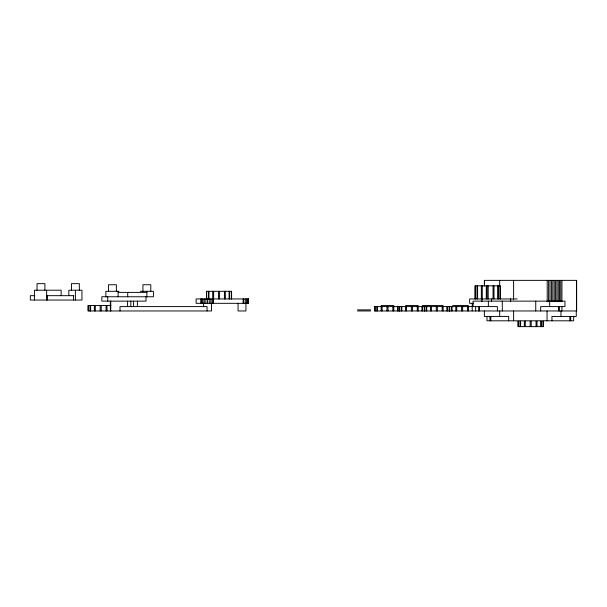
<?xml version="1.0" encoding="UTF-8"?>
<svg xmlns="http://www.w3.org/2000/svg" width="607" height="607" viewBox="0 0 607 607"><rect width="100%" height="100%" fill="white"/><g stroke="black" fill="none" stroke-linecap="round" stroke-linejoin="round"><path stroke-width="0.91" d="M118.995 291.299L105.884 291.299L105.884 296.762M140.308 291.299L153.419 291.299L153.419 296.762L101.817 296.762L101.817 301.133L146.014 301.133L146.014 296.762M118.122 292.392L146.864 292.392M34.789 295.67L30.35 295.67L30.35 300.04L81.953 300.04L81.953 290.207L68.841 290.207L68.841 295.67M46.936 295.67L73.788 295.67M517.179 298.947L469.636 298.947L469.636 303.318L473.414 303.318M110.967 305.503L88.114 305.503L88.114 310.966L211.494 310.966L211.494 303.318M381.128 305.503L393.837 305.503M405.537 305.503L418.246 305.503M422.366 305.503L443.148 305.503M452.655 305.503L468.483 305.503M374.716 306.596L472.8 306.596M357.523 309.873L370.642 309.873M357.523 310.966L370.642 310.966M374.716 310.966L576.65 310.966L576.65 280.366L484.356 280.366L484.356 285.935M576.491 280.366L576.491 310.966M576.271 310.966L576.271 316.437L551.96 316.437L551.96 320.807M573.661 316.33L573.661 320.807L486.989 320.807L486.989 316.33M570.709 316.33L570.709 320.807M569.829 316.437L569.829 320.807M561.93 280.366L561.93 301.694M561.93 306.33L561.93 310.966M560.967 310.966L560.967 316.437M560.747 280.366L560.747 301.694M559.517 280.366L559.517 301.694M559.404 306.497L559.404 310.966M558.523 306.596L558.523 310.966M558.243 280.366L558.243 301.694M556.93 280.366L556.93 301.694M555.587 280.366L555.587 301.694M554.214 280.366L554.214 301.694M552.818 280.366L552.818 301.694M551.414 280.366L551.414 301.694M550.003 280.366L550.003 301.694M549.661 301.133L549.661 306.596M548.591 280.366L548.591 301.694M547.195 280.366L547.195 301.694M547.051 310.966L547.051 320.807M543.242 321.232L543.242 326.634L518.097 326.634L518.097 321.232M543.113 321.232L543.113 326.634M541.345 321.232L541.345 326.634M540.738 321.232L540.738 326.634M540.655 310.966L540.655 306.596L564.965 306.596L564.965 301.133L473.073 301.133L473.073 306.596L497.383 306.596L497.383 310.966M536.998 321.232L536.998 326.634M536.057 321.232L536.057 326.634M535.746 301.133L535.746 310.966M531.201 321.232L531.201 326.634M530.139 321.232L530.139 326.634M525.29 321.232L525.29 326.634M524.342 321.232L524.342 326.634M520.609 321.232L520.609 326.634M520.002 321.232L520.002 326.634M518.226 321.232L518.226 326.634M513.598 280.366L513.598 299.843M513.598 310.966L513.598 320.807M510.616 298.947L510.616 301.573M508.689 320.807L508.689 316.437L484.378 316.437L484.378 310.966M502.293 301.133L502.293 310.966M500.236 298.947L500.236 285.836L475.099 285.836L475.099 298.947M500.115 285.836L500.115 298.947M499.652 280.366L499.652 285.935M499.682 310.966L499.682 316.437M498.339 285.836L498.339 298.947M497.732 285.836L497.732 298.947M493.999 285.836L493.999 298.947M493.051 285.836L493.051 298.947M491.458 298.947L491.458 301.573M490.82 316.437L490.82 320.807M489.94 316.33L489.94 320.807M488.369 301.133L488.369 306.596M488.203 285.836L488.203 298.947M487.133 285.836L487.133 298.947M486.275 285.836L486.275 298.947M484.515 280.366L484.515 285.935M482.284 285.836L482.284 298.947M481.875 298.947L481.875 301.573M481.343 285.836L481.343 298.947M479.515 306.596L479.515 310.966M478.635 306.497L478.635 310.966M477.603 285.836L477.603 298.947M476.996 285.836L476.996 298.947M475.676 306.497L475.676 310.966M475.228 285.836L475.228 298.947M472.261 303.318L472.193 310.966M468.46 306.596L468.46 310.966M467.511 306.596L467.511 310.966M462.663 306.596L462.663 310.966M461.601 306.596L461.601 310.966M456.745 306.596L456.745 310.966M455.804 306.596L455.804 310.966M452.063 306.596L452.063 310.966M451.456 306.596L451.456 310.966M449.688 306.596L449.688 310.966M449.559 306.596L449.559 310.966M449.37 306.596L449.37 310.966M449.241 306.596L449.241 310.966M447.465 306.596L447.465 310.966M446.858 306.596L446.858 310.966M443.125 306.596L443.125 310.966M442.177 306.596L442.177 310.966M437.328 306.596L437.328 310.966M436.266 306.596L436.266 310.966M431.41 306.596L431.41 310.966M430.469 306.596L430.469 310.966M426.729 306.596L426.729 310.966M426.122 306.596L426.122 310.966M424.46 310.966L424.354 306.596L424.331 310.966M422.563 306.596L422.563 310.966M421.956 306.596L421.956 310.966M418.215 306.596L418.215 310.966M417.275 306.596L417.275 310.966M412.419 306.596L412.419 310.966M411.356 306.596L411.356 310.966M406.508 306.596L406.508 310.966M405.559 306.596L405.559 310.966M401.826 306.596L401.826 310.966M401.219 306.596L401.219 310.966M399.444 306.596L399.444 310.966M399.315 306.596L399.315 310.966M398.154 306.596L398.154 310.966M397.547 306.596L397.547 310.966M393.806 306.596L393.806 310.966M392.866 306.596L392.866 310.966M388.017 306.596L388.017 310.966M386.947 306.596L386.947 310.966M382.099 306.596L382.099 310.966M381.158 306.596L381.158 310.966M377.417 306.596L377.417 310.966M376.81 306.596L376.81 310.966M375.043 306.596L375.043 310.966M374.914 306.596L374.914 310.966M248.316 298.947L248.316 303.318M247.656 298.947L247.656 303.318M246.617 298.947L246.617 303.318M245.918 303.318L245.918 310.966L238.05 310.966L238.05 303.318M245.258 298.947L245.258 303.318M243.68 298.947L243.68 303.318M243.164 298.947L243.164 303.318M231.601 298.947L231.601 291.299L206.463 291.299L206.463 298.947M231.472 291.299L231.472 298.947M229.704 291.299L229.704 298.947M229.097 291.299L229.097 298.947M225.356 291.299L225.356 298.947M224.415 291.299L224.415 298.947M219.567 291.299L219.567 298.947M218.497 291.299L218.497 298.947M213.649 291.299L213.649 298.947M213.52 298.947L213.52 303.318M213.232 298.947L213.232 303.318M212.708 291.299L212.708 298.947M212.192 298.947L212.192 303.318M210.834 298.947L210.834 303.318M209.256 298.947L209.256 303.318M208.967 291.299L208.967 298.947M208.36 291.299L208.36 298.947M207.556 298.947L207.556 303.318M207.07 310.966L207.07 306.596L120.011 306.596L120.011 310.966M206.592 291.299L206.592 298.947M205.856 298.947L205.856 303.318M204.278 298.947L204.278 303.318M203.626 303.318L203.626 306.717M202.92 298.947L202.92 303.318M201.881 298.947L201.881 303.318M201.22 298.947L201.22 303.318M201 298.947L201 303.318M150.802 291.299L150.802 284.744L142.933 284.744L142.933 291.299M146.864 291.299L146.864 296.762M137.387 301.133L137.387 306.497M133.593 301.133L133.593 306.497M130.831 301.133L130.831 306.497M127.705 292.392L127.705 296.762M127.591 301.133L127.591 306.497M118.122 291.299L118.122 296.762M116.377 291.299L116.377 284.744L108.509 284.744L108.509 291.299M110.747 301.133L110.747 310.966M110.353 301.133L110.353 310.966M107.743 296.762L107.743 301.133M107.007 305.503L107.007 310.966M106.066 305.503L106.066 310.966M101.217 305.503L101.217 310.966M100.147 305.503L100.147 310.966M95.299 305.503L95.299 310.966M94.358 305.503L94.358 310.966M90.618 305.503L90.618 310.966M90.011 305.503L90.011 310.966M88.243 305.503L88.243 310.966M79.327 290.207L79.327 283.651L71.459 283.651L71.459 290.207M75.397 290.207L75.397 300.04M73.561 295.67L73.561 300.04M61.14 295.67L61.14 290.207L34.417 290.207L34.417 300.04M47.323 295.67L47.323 300.04M46.648 290.207L46.648 300.04M44.903 290.207L44.903 283.651L37.035 283.651L37.035 290.207M248.536 298.947L196.129 298.947L196.129 303.318L248.536 303.318L248.536 298.947"/></g></svg>
